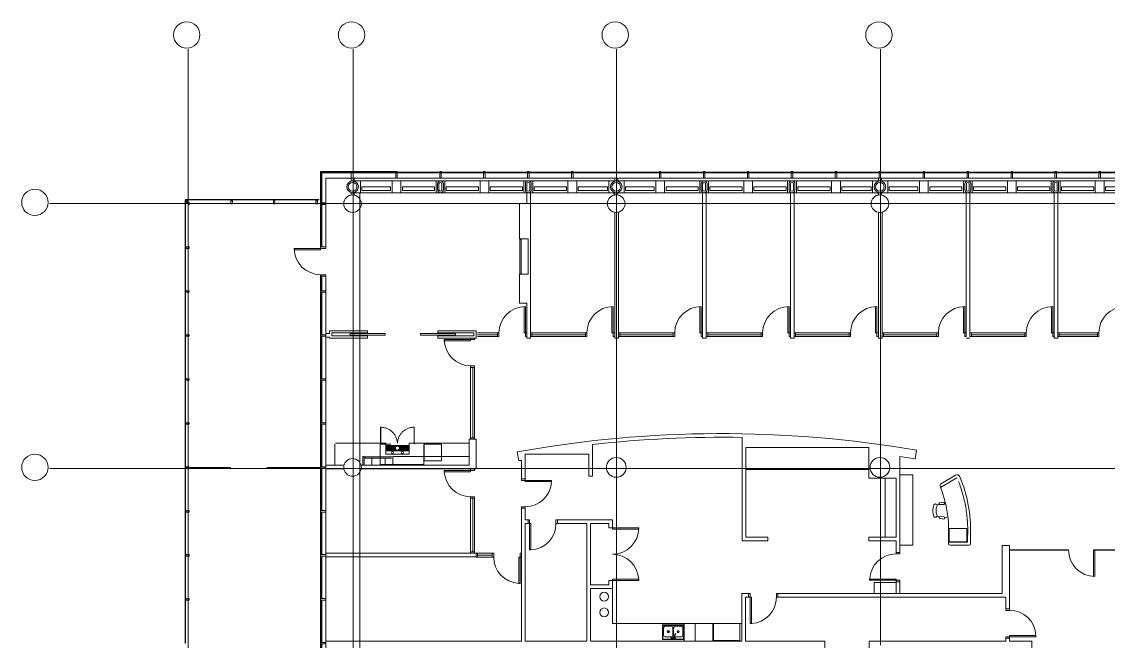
# Model space of a CAD drawing. Header units: inches. Extents: x 1756 to 10721, y -35 to 3002.
# Drawn here: x 6635 to 8118, y 2156 to 3002 of the extents above; entities that cross this region are included whole.
import ezdxf

# ---------------------------------------------------------------- set-up
doc = ezdxf.new("R2010")
doc.units = ezdxf.units.IN
doc.header["$MEASUREMENT"] = 0
for name, pattern in [('IMPORT-CENTER2 _2_', [1.125, 0.75, -0.125, 0.125, -0.125]), ('IMPORT-DGN Style 2 _2_', [122.782872, 73.669723, -49.113149]), ('IMPORT-DGN Style 3 _2_', [160.735309, 114.810935, -45.924374]), ('IMPORT-INVISIBLE', [1000, 0, -1000])]:
    doc.linetypes.add(name, pattern=pattern)
for name, color, linetype, lineweight in [('A-DOOR', 31, 'Continuous', 18), ('A-Eqpm', 250, 'Continuous', 9), ('A-flor-case', 250, 'Continuous', 9), ('A-flor-pfix', 250, 'Continuous', 9), ('A-FURN', 250, 'Continuous', 9), ('A-glaz', 250, 'Continuous', 9), ('A-GLAZ-SILL', 250, 'Continuous', 9), ('A-GRID', 250, 'Continuous', 9), ('A-ROOF-LEVL', 250, 'Continuous', 9), ('A-WALL', 113, 'Continuous', 18), ('A-WALL-HEAD', 250, 'IMPORT-INVISIBLE', 9), ('Occupancy Load Calculation', 250, 'Continuous', 9), ('S-Cols', 250, 'Continuous', 9), ('USB 03_modified_dwg', 252, 'Continuous', 9)]:
    doc.layers.add(name, color=color, linetype=linetype, lineweight=lineweight)

# ---------------------------------------------------------------- blocks, each defined once
blk = doc.blocks.new('USB 03_modified_dwg__U51-412619-Overall Floor Plan')
at = {"layer": 'A-glaz'}
for p, q in [((-2.9, 122), (-2.9, 180)), ((-1.9, 122), (-1.9, 180)), ((-2.9, 62), (-2.9, 120)), ((-1.9, 62), (-1.9, 120)), ((-2.9, 2), (-2.9, 60)), ((-1.9, 2), (-1.9, 60)), ((-2.9, -58), (-2.9, 0)), ((-1.9, -58), (-1.9, 0)), ((-2.9, -118), (-2.9, -60)), ((-1.9, -118), (-1.9, -60)), ((-2.9, -178), (-2.9, -120)), ((-1.9, -178), (-1.9, -120))]:
    blk.add_line(p, q, dxfattribs=at)
at = {"layer": 'A-glaz', "flags": 128}
for points in [[(3.6, 120), (-3.6, 120), (-3.6, 122), (3.6, 122)], [(3.6, 60), (-3.6, 60), (-3.6, 62), (3.6, 62)], [(3.6, 0), (-3.6, 0), (-3.6, 2), (3.6, 2)], [(3.6, -60), (-3.6, -60), (-3.6, -58), (3.6, -58)], [(3.6, -120), (-3.6, -120), (-3.6, -118), (3.6, -118)], [(3.6, -180), (-3.6, -180), (-3.6, -178), (3.6, -178)]]:
    blk.add_lwpolyline(points, close=True, dxfattribs=at)
blk = doc.blocks.new('USB 03_modified_dwg__U58-412639-Overall Floor Plan')
at = {"layer": 'A-DOOR', "color": 250, "lineweight": 9, "flags": 128}
blk.add_lwpolyline([(-18, 18), (-16.2, 18), (-16.2, -18), (-18, -18)], close=True, dxfattribs=at)
at = {"layer": 'A-DOOR', "color": 250, "lineweight": 9}
blk.add_arc((-18, 18), 36, 270, 360, dxfattribs=at)
blk = doc.blocks.new('USB 03_modified_dwg_DR1_2-412640-Overall Floor Plan')
at = {"layer": 'A-glaz', "flags": 128}
for points in [[(2, 7.2), (0, 7.2), (0, 0), (2, 0)], [(40, 7.2), (38, 7.2), (38, 0), (40, 0)]]:
    blk.add_lwpolyline(points, close=True, dxfattribs=at)
at = {"layer": 'A-WALL-HEAD'}
for p, q in [((2, 7.2), (38, 7.2)), ((2, 0), (38, 0))]:
    blk.add_line(p, q, dxfattribs=at)
blk.add_blockref('USB 03_modified_dwg__U58-412639-Overall Floor Plan', (20, -18))
blk = doc.blocks.new('USB 03_modified_dwg_ADO102-412644-Overall Floor Plan')
at = {"layer": 'A-DOOR', "color": 250, "lineweight": 9, "flags": 128}
blk.add_lwpolyline([(996.1, 2421.8), (996.1, 2385.8), (997.9, 2385.8), (997.9, 2421.8)], dxfattribs=at)
at = {"layer": 'A-DOOR', "color": 250, "lineweight": 9}
blk.add_arc((997.9, 2385.8), 36, 90, 180, dxfattribs=at)
blk = doc.blocks.new('USB 03_modified_dwg_ADO102-412647-Overall Floor Plan')
at = {"layer": 'A-DOOR', "color": 250, "lineweight": 9, "flags": 128}
blk.add_lwpolyline([(1095.3, 2421.8), (1095.3, 2385.8), (1097, 2385.8), (1097, 2421.8)], dxfattribs=at)
at = {"layer": 'A-DOOR', "color": 250, "lineweight": 9}
blk.add_arc((1097, 2385.8), 36, 90, 180, dxfattribs=at)
blk = doc.blocks.new('USB 03_modified_dwg_ADO102-412648-Overall Floor Plan')
at = {"layer": 'A-DOOR', "color": 250, "lineweight": 9, "flags": 128}
blk.add_lwpolyline([(876.1, 2421.8), (876.1, 2385.8), (877.9, 2385.8), (877.9, 2421.8)], dxfattribs=at)
at = {"layer": 'A-DOOR', "color": 250, "lineweight": 9}
blk.add_arc((877.9, 2385.8), 36, 90, 180, dxfattribs=at)
blk = doc.blocks.new('USB 03_modified_dwg_ADO102-412649-Overall Floor Plan')
at = {"layer": 'A-DOOR', "color": 250, "lineweight": 9, "flags": 128}
blk.add_lwpolyline([(756.1, 2421.8), (756.1, 2385.8), (757.9, 2385.8), (757.9, 2421.8)], dxfattribs=at)
at = {"layer": 'A-DOOR', "color": 250, "lineweight": 9}
blk.add_arc((757.9, 2385.8), 36, 90, 180, dxfattribs=at)
blk = doc.blocks.new('USB 03_modified_dwg_ADO102-412650-Overall Floor Plan')
at = {"layer": 'A-DOOR', "color": 250, "lineweight": 9, "flags": 128}
blk.add_lwpolyline([(636.1, 2421.8), (636.1, 2385.8), (637.9, 2385.8), (637.9, 2421.8)], dxfattribs=at)
at = {"layer": 'A-DOOR', "color": 250, "lineweight": 9}
blk.add_arc((637.9, 2385.8), 36, 90, 180, dxfattribs=at)
blk = doc.blocks.new('USB 03_modified_dwg_ADO102-412651-Overall Floor Plan')
at = {"layer": 'A-DOOR', "color": 250, "lineweight": 9, "flags": 128}
blk.add_lwpolyline([(516.1, 2421.8), (516.1, 2385.8), (517.9, 2385.8), (517.9, 2421.8)], dxfattribs=at)
at = {"layer": 'A-DOOR', "color": 250, "lineweight": 9}
blk.add_arc((517.9, 2385.8), 36, 90, 180, dxfattribs=at)
blk = doc.blocks.new('USB 03_modified_dwg_ADO102-412652-Overall Floor Plan')
at = {"layer": 'A-DOOR', "color": 250, "lineweight": 9, "flags": 128}
blk.add_lwpolyline([(396.1, 2421.8), (396.1, 2385.8), (397.9, 2385.8), (397.9, 2421.8)], dxfattribs=at)
at = {"layer": 'A-DOOR', "color": 250, "lineweight": 9}
blk.add_arc((397.9, 2385.8), 36, 90, 180, dxfattribs=at)
blk = doc.blocks.new('USB 03_modified_dwg_ADO102-412653-Overall Floor Plan')
at = {"layer": 'A-DOOR', "color": 250, "lineweight": 9, "flags": 128}
blk.add_lwpolyline([(276.1, 2421.8), (276.1, 2385.8), (277.9, 2385.8), (277.9, 2421.8)], dxfattribs=at)
at = {"layer": 'A-DOOR', "color": 250, "lineweight": 9}
blk.add_arc((277.9, 2385.8), 36, 90, 180, dxfattribs=at)
blk = doc.blocks.new('USB 03_modified_dwg_S2233T-412654-Overall Floor Plan')
at = {"layer": 'A-flor-pfix'}
for p, q in [((-12, 18), (-3, 18)), ((-2.5, 18.9), (0.1, 18.9)), ((-0.3, 19.6), (3.4, 13.1)), ((0.3, 19.9), (4.1, 13.4)), ((2.5, 18.9), (0.9, 18.9)), ((3, 18), (12, 18)), ((-14.5, 15.5), (-14.5, 4.5)), ((-12, 2), (-3, 2)), ((-0.5, 15.5), (-0.5, 4.5)), ((0.5, 15.5), (0.5, 4.5)), ((3, 2), (12, 2)), ((14.5, 15.5), (14.5, 4.5))]:
    blk.add_line(p, q, dxfattribs=at)
at = {"layer": 'A-flor-pfix', "flags": 128}
for points in [[(-16.5, 22), (16.5, 22), (16.5, 0), (-16.5, 0)], [(-15.8, 21.3), (15.8, 21.3), (15.8, 0.8), (-15.8, 0.8)]]:
    blk.add_lwpolyline(points, close=True, dxfattribs=at)
for points in [[(-2.6, 19.5), (-3.6, 18.5), (-3.2, 18.2), (-2.2, 19.2)], [(-3.1, 19), (-3.1, 20.6), (3.1, 20.6), (3.1, 19)], [(2.6, 19.5), (3.6, 18.5), (3.2, 18.2), (2.2, 19.2)]]:
    blk.add_lwpolyline(points, dxfattribs=at)
at = {"layer": 'A-flor-pfix'}
for centre, radius in [((-7.5, 10), 1.69), ((-7.5, 10), 1.13), ((7.5, 10), 1.69), ((7.5, 10), 1.13)]:
    blk.add_circle(centre, radius, dxfattribs=at)
for centre, radius, start, end in [((-12, 15.5), 2.5, 90, 180), ((-3, 15.5), 2.5, 360, 90), ((-2, 19.8), 0.625, 248.5832, 201.4168), ((0, 19.8), 0.375, 30.0007, 210.006), ((3, 15.5), 2.5, 139.8337, 180), ((2, 19.8), 0.625, 338.5744, 291.4079), ((3, 15.5), 2.5, 90, 122.2482), ((12, 15.5), 2.5, 360, 90), ((-12, 4.5), 2.5, 180, 270), ((-3, 4.5), 2.5, 270, 0), ((3, 4.5), 2.5, 180, 270), ((3.7, 13.3), 0.375, 209.9955, 30.0007), ((12, 4.5), 2.5, 270, 0)]:
    blk.add_arc(centre, radius, start, end, dxfattribs=at)
blk = doc.blocks.new('USB 03_modified_dwg__U100-412655-Overall Floor Plan')
at = {"layer": 'A-flor-case'}
for p, q in [((-2.7, 13.5), (-0.2, 13.5)), ((-2.7, 13), (-0.2, 13)), ((-2.7, 12.5), (-0.2, 12.5)), ((-2.7, 12), (-0.2, 12)), ((-2.7, 11.5), (-0.2, 11.5)), ((-2.7, 11), (-0.2, 11)), ((-2.7, 10.5), (-0.2, 10.5)), ((-2.7, 10), (-0.2, 10)), ((-2.7, 9.5), (-0.2, 9.5)), ((-2.7, 9), (-0.2, 9)), ((-2.7, 8.5), (-0.2, 8.5)), ((-2.7, 8), (-0.2, 8)), ((-2.7, 7.5), (-0.2, 7.5)), ((-2.7, 7), (-0.2, 7)), ((-2.7, 6.5), (-0.2, 6.5)), ((-2.7, 6), (-0.2, 6)), ((-2.7, 5.5), (-0.2, 5.5)), ((-2.7, 5), (-0.2, 5)), ((-2.7, 4.5), (-0.2, 4.5)), ((-2.7, 4), (-0.2, 4)), ((-2.7, 3.5), (-0.2, 3.5)), ((2.7, 13.5), (0.2, 13.5)), ((2.7, 13), (0.2, 13)), ((2.7, 12.5), (0.2, 12.5)), ((2.7, 12), (0.2, 12)), ((2.7, 11.5), (0.2, 11.5)), ((2.7, 11), (0.2, 11)), ((2.7, 10.5), (0.2, 10.5)), ((2.7, 10), (0.2, 10)), ((2.7, 9.5), (0.2, 9.5)), ((2.7, 9), (0.2, 9)), ((2.7, 8.5), (0.2, 8.5)), ((2.7, 8), (0.2, 8)), ((2.7, 7.5), (0.2, 7.5)), ((2.7, 7), (0.2, 7)), ((2.7, 6.5), (0.2, 6.5)), ((2.7, 6), (0.2, 6)), ((2.7, 5.5), (0.2, 5.5)), ((2.7, 5), (0.2, 5)), ((2.7, 4.5), (0.2, 4.5)), ((2.7, 4), (0.2, 4)), ((2.7, 3.5), (0.2, 3.5)), ((-2.7, -3.5), (-0.2, -3.5)), ((-2.7, -4), (-0.2, -4)), ((-2.7, -4.5), (-0.2, -4.5)), ((-2.7, -5), (-0.2, -5)), ((-2.7, -5.5), (-0.2, -5.5)), ((-2.7, -6), (-0.2, -6)), ((-2.7, -6.5), (-0.2, -6.5)), ((-2.7, -7), (-0.2, -7)), ((-2.7, -7.5), (-0.2, -7.5)), ((-2.7, -8), (-0.2, -8)), ((-2.7, -8.5), (-0.2, -8.5)), ((-2.7, -9), (-0.2, -9)), ((-2.7, -9.5), (-0.2, -9.5)), ((-2.7, -10), (-0.2, -10)), ((-2.7, -10.5), (-0.2, -10.5)), ((-2.7, -11), (-0.2, -11)), ((-2.7, -11.5), (-0.2, -11.5)), ((-2.7, -12), (-0.2, -12)), ((-2.7, -12.5), (-0.2, -12.5)), ((-2.7, -13), (-0.2, -13)), ((-2.7, -13.5), (-0.2, -13.5)), ((2.7, -3.5), (0.2, -3.5)), ((2.7, -4), (0.2, -4)), ((2.7, -4.5), (0.2, -4.5)), ((2.7, -5), (0.2, -5)), ((2.7, -5.5), (0.2, -5.5)), ((2.7, -6), (0.2, -6)), ((2.7, -6.5), (0.2, -6.5)), ((2.7, -7), (0.2, -7)), ((2.7, -7.5), (0.2, -7.5)), ((2.7, -8), (0.2, -8)), ((2.7, -8.5), (0.2, -8.5)), ((2.7, -9), (0.2, -9)), ((2.7, -9.5), (0.2, -9.5)), ((2.7, -10), (0.2, -10)), ((2.7, -10.5), (0.2, -10.5)), ((2.7, -11), (0.2, -11)), ((2.7, -11.5), (0.2, -11.5)), ((2.7, -12), (0.2, -12)), ((2.7, -12.5), (0.2, -12.5)), ((2.7, -13), (0.2, -13)), ((2.7, -13.5), (0.2, -13.5))]:
    blk.add_line(p, q, dxfattribs=at)
at = {"layer": 'A-flor-case', "flags": 128}
for points in [[(-3.7, 14.5), (3.7, 14.5), (3.7, -14.5), (-3.7, -14.5)], [(-3.2, 14), (3.2, 14), (3.2, -14), (-3.2, -14)]]:
    blk.add_lwpolyline(points, close=True, dxfattribs=at)
at = {"layer": 'A-flor-case'}
blk.add_circle((0, 0), 2.75, dxfattribs=at)
blk = doc.blocks.new('USB 03_modified_dwg-397434-Overall Floor Plan')
at = {"layer": 'A-DOOR', "color": 250, "lineweight": 9, "flags": 128}
for points in [[(38.6, 2384.8), (86.6, 2384.8), (86.6, 2382.8), (38.6, 2382.8)], [(134.6, 2384.8), (182.6, 2384.8), (182.6, 2382.8), (134.6, 2382.8)], [(167.2, 2376.8), (203.2, 2376.8), (203.2, 2375.1), (167.2, 2375.1)], [(203.2, 2196.3), (167.2, 2196.3), (167.2, 2198.1), (203.2, 2198.1)], [(203.2, 2200.1), (208.7, 2200.1), (208.7, 2198.1), (203.2, 2198.1)], [(272.7, 2186.5), (277.7, 2186.5), (277.7, 2184.5), (272.7, 2184.5)], [(277.7, 2184.5), (313.7, 2184.5), (313.7, 2182.8), (277.7, 2182.8)], [(203.2, 2162.1), (208.7, 2162.1), (208.7, 2160.1), (203.2, 2160.1)], [(272.7, 2148.5), (277.7, 2148.5), (277.7, 2146.5), (272.7, 2146.5)], [(283.7, 2125.5), (285.5, 2125.5), (285.5, 2089.6), (283.7, 2089.6)], [(396.7, 2119.7), (432.8, 2119.7), (432.8, 2118), (396.7, 2118)], [(234.7, 2085.3), (232.7, 2085.3), (232.7, 2079.8), (234.7, 2079.8)], [(269, 2079.8), (270.7, 2079.8), (270.7, 2043.8), (269, 2043.8)], [(270.7, 2085.3), (272.7, 2085.3), (272.7, 2079.8), (270.7, 2079.8)], [(396.7, 2049.5), (432.8, 2049.5), (432.8, 2047.7), (396.7, 2047.7)], [(784, 2048.1), (748, 2048.1), (748, 2049.8), (784, 2049.8)], [(584.7, 2025.1), (586.5, 2025.1), (586.5, 1989.1), (584.7, 1989.1)], [(939, 1972.8), (975, 1972.8), (975, 1971.1), (939, 1971.1)]]:
    blk.add_lwpolyline(points, close=True, dxfattribs=at)
blk.add_lwpolyline([(1053.6, 2053.5), (1053.6, 2089.5), (1055.6, 2089.5), (1055.6, 2053.5)], dxfattribs=at)
at = {"layer": 'A-DOOR', "color": 250, "lineweight": 9}
for centre, radius, start, end in [((203.2, 2376.8), 36, 182.7863, 270), ((203.2, 2198.1), 36, 182.7863, 270), ((277.7, 2184.5), 36, 270, 357.2137), ((283.7, 2125.5), 36, 272.7863, 0), ((396.8, 2119.7), 36, 269.9774, 359.9774), ((270.8, 2079.9), 36.1, 180.0521, 267.0939), ((396.7, 2047.6), 36.1, 2.9295, 89.9471), ((784, 2048.1), 36, 90, 177.2137), ((1055.6, 2089.5), 36.1, 180, 270), ((584.7, 2025.1), 36.1, 272.9061, 359.9479), ((939, 1971), 36.1, 2.9061, 89.9479)]:
    blk.add_arc(centre, radius, start, end, dxfattribs=at)
at = {"layer": 'A-Eqpm', "linetype": 'IMPORT-DGN Style 2 _2_'}
for p, q in [((68.4, 2205.1), (68.4, 2214.6)), ((86.4, 2205.1), (86.4, 2214.6))]:
    blk.add_line(p, q, dxfattribs=at)
at = {"layer": 'A-Eqpm', "flags": 128}
for points in [[(270.4, 2513.5), (272.4, 2513.5), (272.4, 2466.5), (270.4, 2466.5)], [(494.8, 1965.1), (494.8, 1989.1), (509.8, 1989.1), (509.8, 1965.1)], [(509.8, 1965.1), (509.8, 1989.1), (533.8, 1989.1), (533.8, 1965.1)], [(534.8, 1989.1), (534.8, 1966.1), (570.8, 1966.1), (570.8, 1989.1)]]:
    blk.add_lwpolyline(points, close=True, dxfattribs=at)
at = {"layer": 'A-Eqpm', "linetype": 'IMPORT-DGN Style 3 _2_', "flags": 128}
for points in [[(79.9, 2234.1), (79.9, 2206.1), (139.4, 2206.1), (139.4, 2234.1)], [(139.9, 2234.1), (139.9, 2211.1), (163.4, 2211.1), (163.4, 2234.1)]]:
    blk.add_lwpolyline(points, close=True, dxfattribs=at)
at = {"layer": 'A-Eqpm', "linetype": 'IMPORT-DGN Style 2 _2_', "flags": 128}
blk.add_lwpolyline([(95.4, 2216.6), (59.4, 2216.6), (59.4, 2214.6), (95.4, 2214.6)], close=True, dxfattribs=at)
at = {"layer": 'A-Eqpm'}
for centre in [(385.5, 2025.8), (385.5, 2004.3)]:
    blk.add_circle(centre, 6, dxfattribs=at)
at = {"layer": 'A-flor-case', "linetype": 'IMPORT-DGN Style 3 _2_'}
for p, q in [((80.3, 2257.1), (80.3, 2234.1)), ((80.4, 2257.2), (80.4, 2234.1)), ((126.2, 2257.1), (126.2, 2234.1))]:
    blk.add_line(p, q, dxfattribs=at)
at = {"layer": 'A-flor-case'}
for p, q in [((17.6, 2234.1), (17.6, 2205.1)), ((747, 2199.5), (579, 2199.5))]:
    blk.add_line(p, q, dxfattribs=at)
at = {"layer": 'A-flor-case', "flags": 128}
for points in [[(201.2, 2235.1), (119.3, 2235.1), (119.3, 2220.5), (87.3, 2220.5), (87.3, 2235.1), (18.6, 2235.1)], [(573.7, 1989.1), (396.7, 1989.1), (396.7, 2037.1)]]:
    blk.add_lwpolyline(points, dxfattribs=at)
at = {"layer": 'A-flor-case', "linetype": 'IMPORT-DGN Style 3 _2_', "flags": 128}
for points in [[(55.9, 2205.1), (55.9, 2217.1), (57.9, 2217.1), (57.9, 2205.1)], [(201.2, 2217.1), (96.9, 2217.1), (96.9, 2205.1)]]:
    blk.add_lwpolyline(points, dxfattribs=at)
at = {"layer": 'A-flor-case', "flags": 128}
for points in [[(784, 2187.6), (769, 2187.6), (769, 2107.1), (784, 2107.1)], [(807, 2192.1), (789, 2192.1), (789, 2096.1), (807, 2096.1)], [(754, 2045.1), (784, 2045.1), (784, 2030.1), (754, 2030.1)]]:
    blk.add_lwpolyline(points, close=True, dxfattribs=at)
at = {"layer": 'A-flor-case'}
for centre in [(96.6, 2222.6), (109.9, 2222.6)]:
    blk.add_circle(centre, 1.5, dxfattribs=at)
at = {"layer": 'A-flor-case', "linetype": 'IMPORT-DGN Style 3 _2_'}
for centre, start, end in [((80.3, 2234.1), 2.7591, 90), ((126.2, 2234.1), 90, 177.2409)]:
    blk.add_arc(centre, 23, start, end, dxfattribs=at)
at = {"layer": 'A-FURN', "linetype": 'IMPORT-DGN Style 2 _2_'}
blk.add_line((844.5, 2174.9), (867.2, 2188.1), dxfattribs=at)
at = {"layer": 'A-FURN'}
for p, q in [((846, 2180.4), (865.2, 2191.5)), ((843.1, 2151.6), (839.7, 2151.3)), ((843.3, 2153.7), (848.9, 2154.7)), ((843.5, 2151.5), (849.2, 2151.6)), ((851.7, 2152.3), (850.2, 2152.3)), ((843.1, 2134.8), (839.7, 2135.1)), ((843.3, 2132.7), (848.9, 2131.7)), ((843.5, 2135), (849.2, 2134.8)), ((854.8, 2134), (850.2, 2134.1)), ((885.7, 2098.1), (885.7, 2110.8)), ((883.7, 2096.1), (857.7, 2096.1))]:
    blk.add_line(p, q, dxfattribs=at)
at = {"layer": 'A-FURN', "flags": 128}
blk.add_lwpolyline([(855.7, 2099.1), (855.7, 2098.1), (855.7, 2111.2)], dxfattribs=at)
at = {"layer": 'A-FURN', "linetype": 'IMPORT-DGN Style 2 _2_', "flags": 128}
blk.add_lwpolyline([(881.7, 2110.8), (881.7, 2100.1), (855.7, 2100.1)], dxfattribs=at)
at = {"layer": 'A-FURN', "linetype": 'IMPORT-DGN Style 3 _2_', "flags": 128}
blk.add_lwpolyline([(856.7, 2100.6), (856.7, 2118.6), (880.7, 2118.6), (880.7, 2100.6)], close=True, dxfattribs=at)
at = {"layer": 'A-FURN'}
for centre, radius, start, end in [((867.3, 2188.1), 4, 18.8564, 120.0874), ((697.5, 2116.2), 188.4, 358.3514, 22.8577), ((848.1, 2177), 4, 120.0874, 206.6181), ((697.5, 2116.2), 158.4, 358.202, 21.8536), ((857.7, 2111.2), 2, 178.2133, 180), ((887.7, 2110.8), 2, 178.3601, 180), ((857.7, 2098.1), 2, 180, 270), ((883.7, 2098.1), 2, 270, 0)]:
    blk.add_arc(centre, radius, start, end, dxfattribs=at)
at = {"layer": 'A-FURN', "linetype": 'IMPORT-DGN Style 2 _2_'}
blk.add_arc((697.5, 2116.2), 184.4, 358.3336, 22.944, dxfattribs=at)
at = {"layer": 'A-FURN'}
for centre, major_axis, start_param, end_param in [((855.8, 2143.2), (21.7, 0), 2.744723, 3.538462), ((837.8, 2150.1), (2.31, 0), 5.765128, 8.8791), ((843.8, 2152.6), (1.24, 0), 1.958669, 4.498016), ((848.8, 2153.2), (1.64, 0), 4.956854, 7.792664), ((837.8, 2136.3), (2.31, 0), 3.68727, 6.801243), ((856.2, 2143.2), (17.5, 0), 2.787525, 3.49566), ((843.8, 2133.8), (1.24, 0), 1.78517, 4.324516), ((848.8, 2133.3), (1.64, 0), 4.773706, 7.609517)]:
    blk.add_ellipse(centre, major_axis=major_axis, ratio=0.958333, start_param=start_param, end_param=end_param, dxfattribs=at)
at = {"layer": 'A-glaz'}
for p, q in [((40, 2592.9), (40, 2605.2)), ((101, 2597.2), (101, 2604.2)), ((101.8, 2604.2), (101.8, 2605.2)), ((102.2, 2604.2), (102.2, 2605.2)), ((103, 2597.2), (103, 2604.2)), ((161, 2597.2), (161, 2604.2)), ((161.8, 2604.2), (161.8, 2605.2)), ((162.3, 2604.2), (162.3, 2605.2)), ((163, 2597.2), (163, 2604.2)), ((221, 2597.2), (221, 2604.2)), ((221.8, 2604.2), (221.8, 2605.2)), ((222.3, 2604.2), (222.3, 2605.2)), ((223, 2597.2), (223, 2604.2)), ((281, 2597.2), (281, 2604.2)), ((281.8, 2604.2), (281.8, 2605.2)), ((282.3, 2604.2), (282.3, 2605.2)), ((283, 2597.2), (283, 2604.2)), ((341, 2597.2), (341, 2604.2)), ((341.8, 2604.2), (341.8, 2605.2)), ((342.3, 2604.2), (342.3, 2605.2)), ((343, 2597.2), (343, 2604.2)), ((461, 2597.2), (461, 2604.2)), ((461.8, 2604.2), (461.8, 2605.2)), ((462.2, 2604.2), (462.2, 2605.2)), ((463, 2597.2), (463, 2604.2)), ((521, 2597.2), (521, 2604.2)), ((521.8, 2604.2), (521.8, 2605.2)), ((522.3, 2604.2), (522.3, 2605.2)), ((523, 2597.2), (523, 2604.2)), ((581, 2597.2), (581, 2604.2)), ((581.8, 2604.2), (581.8, 2605.2)), ((582.3, 2604.2), (582.3, 2605.2)), ((583, 2597.2), (583, 2604.2)), ((641, 2597.2), (641, 2604.2)), ((641.8, 2604.2), (641.8, 2605.2)), ((642.3, 2604.2), (642.3, 2605.2)), ((643, 2597.2), (643, 2604.2)), ((701, 2597.2), (701, 2604.2)), ((701.8, 2604.2), (701.8, 2605.2)), ((702.3, 2604.2), (702.3, 2605.2)), ((703, 2597.2), (703, 2604.2)), ((761, 2597.2), (761, 2604.2)), ((761.8, 2604.2), (761.8, 2605.2)), ((762.2, 2604.2), (762.2, 2605.2)), ((763, 2597.2), (763, 2604.2)), ((821, 2597.2), (821, 2604.2)), ((821.7, 2604.2), (821.7, 2605.2)), ((822.2, 2604.2), (822.2, 2605.2)), ((823, 2597.2), (823, 2604.2)), ((881, 2597.2), (881, 2604.2)), ((881.7, 2604.2), (881.7, 2605.2)), ((882.3, 2604.2), (882.3, 2605.2)), ((883, 2597.2), (883, 2604.2)), ((941, 2597.2), (941, 2604.2)), ((941.7, 2604.2), (941.7, 2605.2)), ((942.2, 2604.2), (942.2, 2605.2)), ((943, 2597.2), (943, 2604.2)), ((1001, 2597.2), (1001, 2604.2)), ((1001.8, 2604.2), (1001.8, 2605.2)), ((1002.2, 2604.2), (1002.2, 2605.2)), ((1003, 2597.2), (1003, 2604.2)), ((1061, 2597.2), (1061, 2604.2)), ((1061.8, 2604.2), (1061.8, 2605.2)), ((1062.2, 2604.2), (1062.2, 2605.2)), ((1063, 2597.2), (1063, 2604.2)), ((-0.9, 2503.2), (-0.9, 2561.2)), ((0.1, 2503.2), (0.1, 2561.2)), ((-1.6, 1581.2), (-1.6, 2463.2)), ((-0.9, 2443.2), (-0.9, 2463.2)), ((0.1, 2443.2), (0.1, 2463.2)), ((-0.9, 2383.2), (-0.9, 2441.2)), ((0.1, 2383.2), (0.1, 2441.2)), ((-0.9, 2323.2), (-0.9, 2381.2)), ((0.1, 2323.2), (0.1, 2381.2)), ((239.9, 2383.3), (212.7, 2383.3)), ((359.9, 2383.3), (286.9, 2383.3)), ((479.9, 2383.3), (406.9, 2383.3)), ((599.9, 2383.3), (526.9, 2383.3)), ((719.9, 2383.3), (646.9, 2383.3)), ((839.9, 2383.3), (766.9, 2383.3)), ((959.9, 2383.3), (886.9, 2383.3)), ((1059, 2383.3), (1006.9, 2383.3)), ((206, 2338.8), (206, 2242.8)), ((-0.9, 2263.2), (-0.9, 2321.2)), ((0.1, 2263.2), (0.1, 2321.2)), ((-0.9, 2203.2), (-0.9, 2261.2)), ((0.1, 2203.2), (0.1, 2261.2)), ((206, 2160.1), (206, 2087.1)), ((212.7, 2082.6), (232.7, 2082.6))]:
    blk.add_line(p, q, dxfattribs=at)
at = {"layer": 'A-glaz', "flags": 128}
for points in [[(101, 2606.2), (-1.6, 2606.2), (-1.6, 2602.2), (-1.6, 2503.2)], [(2965, 2602.8), (2966.2, 2602.8), (2966.2, 2605.2), (-0.9, 2605.2), (-0.9, 2563.2)], [(0.1, 2563.2), (0.1, 2604.2), (2966.2, 2604.2)], [(103, 2605.2), (103, 2606.2), (101, 2606.2), (101, 2605.2)], [(163, 2605.2), (163, 2606.2), (161, 2606.2), (161, 2605.2)], [(223, 2605.2), (223, 2606.2), (221, 2606.2), (221, 2605.2)], [(283, 2605.2), (283, 2606.2), (281, 2606.2), (281, 2605.2)], [(343, 2605.2), (343, 2606.2), (341, 2606.2), (341, 2605.2)], [(463, 2605.2), (463, 2606.2), (461, 2606.2), (461, 2605.2)], [(523, 2605.2), (523, 2606.2), (521, 2606.2), (521, 2605.2)], [(583, 2605.2), (583, 2606.2), (581, 2606.2), (581, 2605.2)], [(643, 2605.2), (643, 2606.2), (641, 2606.2), (641, 2605.2)], [(703, 2605.2), (703, 2606.2), (701, 2606.2), (701, 2605.2)], [(763, 2605.2), (763, 2606.2), (761, 2606.2), (761, 2605.2)], [(823, 2605.2), (823, 2606.2), (821, 2606.2), (821, 2605.2)], [(881, 2605.2), (881, 2606.2), (883, 2606.2), (883, 2605.2)], [(943, 2605.2), (943, 2606.2), (941, 2606.2), (941, 2605.2)], [(1001, 2605.2), (1001, 2606.2), (1003, 2606.2), (1003, 2605.2)], [(1061, 2605.2), (1061, 2606.2), (1063, 2606.2), (1063, 2605.2)]]:
    blk.add_lwpolyline(points, dxfattribs=at)
for points in [[(-186.6, 2567.1), (-186.1, 2567.1), (-186.1, 2502.4), (-186.6, 2502.4)], [(-123.2, 2567.8), (-123.2, 2567.3), (-185.9, 2567.3), (-185.9, 2567.8)], [(-122.8, 2567.8), (-122.8, 2567.3), (-65.2, 2567.3), (-65.2, 2567.8)], [(-64.8, 2567.8), (-64.8, 2567.3), (-4, 2567.3), (-4, 2567.8)], [(-185, 2566.2), (-185, 2564.8), (-181, 2560.8), (-181, 2562.2), (-179.6, 2562.2), (-183.6, 2566.2)], [(-122, 2562.2), (-122, 2566.2), (-124, 2566.2), (-124, 2562.2)], [(-64, 2562.2), (-64, 2566.2), (-66, 2566.2), (-66, 2562.2)], [(-6, 2562.2), (-6, 2566.2), (-8, 2566.2), (-8, 2562.2)], [(5.6, 2561.2), (5.6, 2563.2), (-1.6, 2563.2), (-1.6, 2561.2)], [(-186.6, 2502), (-186.6, 2442.4), (-186.1, 2442.4), (-186.1, 2502)], [(-181, 2501.2), (-185, 2501.2), (-185, 2503.2), (-181, 2503.2)], [(-186.6, 2442), (-186.6, 2382.4), (-186.1, 2382.4), (-186.1, 2442)], [(-181, 2441.2), (-185, 2441.2), (-185, 2443.2), (-181, 2443.2)], [(5.6, 2441.2), (-1.6, 2441.2), (-1.6, 2443.2), (5.6, 2443.2)], [(-186.6, 2382), (-186.1, 2382), (-186.1, 2322.4), (-186.6, 2322.4)], [(-181, 2381.2), (-185, 2381.2), (-185, 2383.2), (-181, 2383.2)], [(5.6, 2381.2), (-1.6, 2381.2), (-1.6, 2383.2), (5.6, 2383.2)], [(-186.6, 2322), (-186.6, 2262.4), (-186.1, 2262.4), (-186.1, 2322)], [(-181, 2321.2), (-185, 2321.2), (-185, 2323.2), (-181, 2323.2)], [(5.6, 2321.2), (-1.6, 2321.2), (-1.6, 2323.2), (5.6, 2323.2)], [(-186.6, 2262), (-186.6, 2202.4), (-186.1, 2202.4), (-186.1, 2262)], [(-181, 2261.2), (-185, 2261.2), (-185, 2263.2), (-181, 2263.2)], [(5.6, 2261.2), (-1.6, 2261.2), (-1.6, 2263.2), (5.6, 2263.2)], [(-186.6, 2202), (-186.6, 2142.4), (-186.1, 2142.4), (-186.1, 2202)], [(-181, 2201.2), (-185, 2201.2), (-185, 2203.2), (-181, 2203.2)], [(5.6, 2201.2), (-1.6, 2201.2), (-1.6, 2203.2), (5.6, 2203.2)], [(-186.6, 2142), (-186.6, 2082.4), (-186.1, 2082.4), (-186.1, 2142)], [(-181, 2141.2), (-185, 2141.2), (-185, 2143.2), (-181, 2143.2)], [(-186.6, 2082), (-186.6, 2022.4), (-186.1, 2022.4), (-186.1, 2082)], [(-181, 2081.2), (-185, 2081.2), (-185, 2083.2), (-181, 2083.2)], [(1019.5, 2089.8), (939, 2089.8), (939, 2089.3), (1019.5, 2089.3)], [(1055.6, 2089.8), (1094, 2089.8), (1094, 2089.3), (1055.6, 2089.3)], [(-186.6, 2022), (-186.6, 1962.4), (-186.1, 1962.4), (-186.1, 2022)], [(-181, 2021.2), (-185, 2021.2), (-185, 2023.2), (-181, 2023.2)]]:
    blk.add_lwpolyline(points, close=True, dxfattribs=at)
at = {"layer": 'A-GLAZ-SILL'}
for p, q in [((5.6, 2597.2), (2957, 2597.2)), ((5.6, 2597.2), (5.6, 2503.2)), ((5.6, 2463.2), (5.6, 1581.2)), ((239.9, 2385.8), (212.7, 2385.8)), ((239.9, 2380.8), (212.7, 2380.8)), ((359.9, 2385.8), (286.9, 2385.8)), ((359.9, 2380.8), (286.9, 2380.8)), ((479.9, 2385.8), (406.9, 2385.8)), ((479.9, 2380.8), (406.9, 2380.8)), ((599.9, 2385.8), (526.9, 2385.8)), ((599.9, 2380.8), (526.9, 2380.8)), ((719.9, 2385.8), (646.9, 2385.8)), ((719.9, 2380.8), (646.9, 2380.8)), ((839.9, 2385.8), (766.9, 2385.8)), ((839.9, 2380.8), (766.9, 2380.8)), ((959.9, 2385.8), (886.9, 2385.8)), ((959.9, 2380.8), (886.9, 2380.8)), ((1059, 2385.8), (1006.9, 2385.8)), ((1059, 2380.8), (1006.9, 2380.8)), ((203.2, 2338.8), (203.2, 2242.8)), ((208.7, 2242.8), (208.7, 2338.8)), ((203.2, 2160.1), (203.2, 2087.1)), ((208.7, 2087.1), (208.7, 2160.1)), ((212.7, 2085.3), (232.7, 2085.3)), ((232.7, 2079.8), (212.7, 2079.8))]:
    blk.add_line(p, q, dxfattribs=at)
at = {"layer": 'A-GLAZ-SILL', "flags": 128}
for points in [[(96, 2593.2), (52.8, 2593.2), (52.8, 2577.2), (96, 2577.2), (96, 2593.2), (96, 2577.2), (52.8, 2577.2), (52.8, 2593.2)], [(54.7, 2580.2), (54.7, 2585.2), (94, 2585.2), (94, 2580.2), (54.7, 2580.2), (54.7, 2585.2), (94, 2585.2), (94, 2580.2)], [(156, 2593.2), (156, 2577.2), (108, 2577.2), (108, 2593.2), (156, 2593.2), (156, 2577.2), (108, 2577.2), (108, 2593.2)], [(110, 2580.2), (154, 2580.2), (110, 2580.2), (110, 2585.2), (154, 2585.2), (154, 2580.2), (154, 2585.2), (110, 2585.2)], [(216, 2593.2), (216, 2577.2), (168, 2577.2), (168, 2593.2), (216, 2593.2), (216, 2577.2), (168, 2577.2), (168, 2593.2)], [(170, 2580.2), (214, 2580.2), (214, 2585.2), (170, 2585.2), (214, 2585.2), (214, 2580.2), (170, 2580.2), (170, 2585.2)], [(276, 2593.2), (276, 2577.2), (276, 2593.2), (228, 2593.2), (228, 2577.2), (276, 2577.2), (228, 2577.2), (228, 2593.2)], [(230, 2580.2), (230, 2585.2), (274, 2585.2), (274, 2580.2), (230, 2580.2), (274, 2580.2), (274, 2585.2), (230, 2585.2)], [(336, 2593.2), (288, 2593.2), (288, 2577.2), (336, 2577.2), (288, 2577.2), (288, 2593.2), (336, 2593.2), (336, 2577.2)], [(290, 2580.2), (334, 2580.2), (334, 2585.2), (290, 2585.2), (290, 2580.2), (290, 2585.2), (334, 2585.2), (334, 2580.2)], [(392, 2593.2), (392, 2577.2), (392, 2593.2), (348, 2593.2), (348, 2577.2), (392, 2577.2), (348, 2577.2), (348, 2593.2)], [(390, 2580.2), (390, 2585.2), (350, 2585.2), (350, 2580.2), (390, 2580.2), (350, 2580.2), (350, 2585.2), (390, 2585.2)], [(456, 2593.2), (412.8, 2593.2), (412.8, 2577.2), (456, 2577.2), (456, 2593.2), (456, 2577.2), (412.8, 2577.2), (412.8, 2593.2)], [(414.7, 2580.2), (414.7, 2585.2), (454, 2585.2), (454, 2580.2), (414.7, 2580.2), (414.7, 2585.2), (454, 2585.2), (454, 2580.2)], [(516, 2593.2), (516, 2577.2), (468, 2577.2), (468, 2593.2), (516, 2593.2), (516, 2577.2), (468, 2577.2), (468, 2593.2)], [(470, 2580.2), (470, 2585.2), (514, 2585.2), (514, 2580.2), (514, 2585.2), (470, 2585.2), (470, 2580.2), (514, 2580.2)], [(576, 2593.2), (576, 2577.2), (528, 2577.2), (528, 2593.2), (576, 2593.2), (576, 2577.2), (528, 2577.2), (528, 2593.2)], [(530, 2580.2), (574, 2580.2), (574, 2585.2), (530, 2585.2), (530, 2580.2), (530, 2585.2), (574, 2585.2), (574, 2580.2)], [(636, 2593.2), (636, 2577.2), (636, 2593.2), (588, 2593.2), (588, 2577.2), (636, 2577.2), (588, 2577.2), (588, 2593.2)], [(590, 2580.2), (634, 2580.2), (590, 2580.2), (590, 2585.2), (634, 2585.2), (634, 2580.2), (634, 2585.2), (590, 2585.2)], [(696, 2593.2), (696, 2577.2), (696, 2593.2), (648, 2593.2), (648, 2577.2), (696, 2577.2), (648, 2577.2), (648, 2593.2)], [(650, 2580.2), (694, 2580.2), (694, 2585.2), (650, 2585.2), (694, 2585.2), (694, 2580.2), (650, 2580.2), (650, 2585.2)], [(752, 2593.2), (752, 2577.2), (708, 2577.2), (708, 2593.2), (752, 2593.2), (752, 2577.2), (708, 2577.2), (708, 2593.2)], [(750, 2580.2), (710, 2580.2), (750, 2580.2), (750, 2585.2), (710, 2585.2), (710, 2580.2), (710, 2585.2), (750, 2585.2)], [(816, 2593.2), (816, 2577.2), (772.8, 2577.2), (772.8, 2593.2), (816, 2593.2), (772.8, 2593.2), (772.8, 2577.2), (816, 2577.2)], [(774.7, 2580.2), (814, 2580.2), (774.7, 2580.2), (774.7, 2585.2), (814, 2585.2), (814, 2580.2), (814, 2585.2), (774.7, 2585.2)], [(876, 2593.2), (828, 2593.2), (828, 2577.2), (876, 2577.2), (828, 2577.2), (828, 2593.2), (876, 2593.2), (876, 2577.2)], [(830, 2580.2), (874, 2580.2), (830, 2580.2), (830, 2585.2), (874, 2585.2), (874, 2580.2), (874, 2585.2), (830, 2585.2)], [(936, 2593.2), (888, 2593.2), (888, 2577.2), (936, 2577.2), (888, 2577.2), (888, 2593.2), (936, 2593.2), (936, 2577.2)], [(890, 2580.2), (890, 2585.2), (934, 2585.2), (934, 2580.2), (934, 2585.2), (890, 2585.2), (890, 2580.2), (934, 2580.2)], [(996, 2593.2), (948, 2593.2), (948, 2577.2), (996, 2577.2), (948, 2577.2), (948, 2593.2), (996, 2593.2), (996, 2577.2)], [(950, 2580.2), (950, 2585.2), (994, 2585.2), (994, 2580.2), (950, 2580.2), (994, 2580.2), (994, 2585.2), (950, 2585.2)], [(1056, 2593.2), (1008, 2593.2), (1008, 2577.2), (1056, 2577.2), (1056, 2593.2), (1056, 2577.2), (1008, 2577.2), (1008, 2593.2)], [(1010, 2580.2), (1054, 2580.2), (1010, 2580.2), (1010, 2585.2), (1054, 2585.2), (1054, 2580.2), (1054, 2585.2), (1010, 2585.2)], [(1112, 2593.2), (1068, 2593.2), (1068, 2577.2), (1112, 2577.2), (1112, 2593.2), (1112, 2577.2), (1068, 2577.2), (1068, 2593.2)], [(1110, 2580.2), (1070, 2580.2), (1110, 2580.2), (1110, 2585.2), (1070, 2585.2), (1070, 2580.2), (1070, 2585.2), (1110, 2585.2)]]:
    blk.add_lwpolyline(points, close=True, dxfattribs=at)
at = {"layer": 'A-GRID', "linetype": 'IMPORT-CENTER2 _2_'}
for p, q in [((-182.3, -152.6), (-182.3, 2773.1)), ((42.7, 1125), (42.7, 2773.1)), ((402.2, 1125), (402.2, 2773.1)), ((762.7, 1959.5), (762.7, 2773.2)), ((3130.3, 2562.5), (-371.6, 2562.5)), ((-371.6, 2200.9), (3130.2, 2200.9))]:
    blk.add_line(p, q, dxfattribs=at)
at = {"layer": 'A-GRID'}
for centre in [(-184.4, 2792.5), (40.6, 2792.5), (400.6, 2792.5), (760.6, 2792.5), (-391.7, 2564), (-391.7, 2202.3)]:
    blk.add_circle(centre, 18, dxfattribs=at)
at = {"layer": 'A-ROOF-LEVL', "linetype": 'IMPORT-DGN Style 2 _2_'}
blk.add_line((-1.6, 2202.2), (-179.5, 2202.2), dxfattribs=at)
at = {"layer": 'A-WALL', "color": 250, "lineweight": 9}
for p, q in [((44, 2592.9), (44, 2597.2)), ((400, 2592.9), (400, 2597.2)), ((404, 2592.9), (404, 2597.2)), ((760, 2592.9), (760, 2597.2)), ((764, 2592.9), (764, 2597.2)), ((52.8, 2593.2), (40.8, 2593.2)), ((108, 2593.2), (96, 2593.2)), ((168, 2593.2), (156, 2593.2)), ((228, 2593.2), (216, 2593.2)), ((288, 2593.2), (276, 2593.2)), ((348, 2593.2), (336, 2593.2)), ((412.8, 2593.2), (392, 2593.2)), ((468, 2593.2), (456, 2593.2)), ((528, 2593.2), (516, 2593.2)), ((588, 2593.2), (576, 2593.2)), ((648, 2593.2), (636, 2593.2)), ((708, 2593.2), (696, 2593.2)), ((772.8, 2593.2), (752, 2593.2)), ((828, 2593.2), (816, 2593.2)), ((888, 2593.2), (876, 2593.2)), ((948, 2593.2), (936, 2593.2)), ((1008, 2593.2), (996, 2593.2)), ((1068, 2593.2), (1056, 2593.2)), ((40, 2574), (40, 2577.5)), ((52.8, 2577.2), (40.8, 2577.2)), ((44, 2574), (44, 2577.5)), ((108, 2577.2), (96, 2577.2)), ((168, 2577.2), (156, 2577.2)), ((228, 2577.2), (216, 2577.2)), ((288, 2577.2), (276, 2577.2)), ((279.9, 2562.6), (279.9, 2577.2)), ((279.9, 2577.2), (279.9, 2562.6)), ((284.9, 2378.8), (284.9, 2577.2)), ((284.9, 2577.2), (284.9, 2378.8)), ((348, 2577.2), (336, 2577.2)), ((412.8, 2577.2), (392, 2577.2)), ((399.4, 2573.9), (399.4, 2576.6)), ((399.4, 2576.6), (399.4, 2573.9)), ((400, 2574), (400, 2577.5)), ((404, 2574), (404, 2577.5)), ((404.4, 2574), (404.4, 2576.6)), ((404.4, 2576.6), (404.4, 2574)), ((468, 2577.2), (456, 2577.2)), ((528, 2577.2), (516, 2577.2)), ((519.9, 2378.8), (519.9, 2576.6)), ((519.9, 2576.6), (519.9, 2378.8)), ((524.9, 2378.8), (524.9, 2576.6)), ((524.9, 2576.6), (524.9, 2378.8)), ((588, 2577.2), (576, 2577.2)), ((648, 2577.2), (636, 2577.2)), ((639.9, 2378.8), (639.9, 2576.6)), ((639.9, 2576.6), (639.9, 2378.8)), ((644.9, 2378.8), (644.9, 2576.6)), ((644.9, 2576.6), (644.9, 2378.8)), ((708, 2577.2), (696, 2577.2)), ((772.8, 2577.2), (752, 2577.2)), ((759.4, 2573.9), (759.4, 2576.6)), ((759.4, 2576.6), (759.4, 2573.9)), ((760, 2574), (760, 2577.5)), ((764, 2574), (764, 2577.5)), ((764.4, 2574), (764.4, 2576.6)), ((764.4, 2576.6), (764.4, 2574)), ((828, 2577.2), (816, 2577.2)), ((888, 2577.2), (876, 2577.2)), ((879.9, 2385.8), (879.9, 2576.6)), ((879.9, 2576.6), (879.9, 2385.8)), ((884.9, 2385.8), (884.9, 2576.6)), ((884.9, 2576.6), (884.9, 2385.8)), ((948, 2577.2), (936, 2577.2)), ((1008, 2577.2), (996, 2577.2)), ((999.9, 2378.8), (999.9, 2576.6)), ((999.9, 2576.6), (999.9, 2378.8)), ((1004.9, 2378.8), (1004.9, 2576.6)), ((1004.9, 2576.6), (1004.9, 2378.8)), ((1068, 2577.2), (1056, 2577.2)), ((279.9, 2562.6), (269.9, 2562.6)), ((279.9, 2562.6), (269.9, 2562.6)), ((269.9, 2562.6), (269.9, 2514)), ((269.9, 2562.6), (269.9, 2514)), ((399.9, 2378.8), (399.9, 2550.5)), ((399.9, 2550.5), (399.9, 2378.8)), ((404.9, 2378.8), (404.9, 2550.4)), ((404.9, 2550.4), (404.9, 2378.8)), ((759.9, 2378.8), (759.9, 2550.5)), ((759.9, 2550.5), (759.9, 2378.8)), ((764.9, 2378.8), (764.9, 2550.4)), ((764.9, 2550.4), (764.9, 2378.8)), ((269.9, 2514), (281.9, 2514)), ((269.9, 2514), (281.9, 2514)), ((281.9, 2514), (281.9, 2466)), ((281.9, 2514), (281.9, 2466)), ((281.9, 2466), (269.9, 2466)), ((281.9, 2466), (269.9, 2466)), ((269.9, 2466), (269.9, 2426.3)), ((269.9, 2466), (269.9, 2426.3)), ((279.9, 2426.3), (269.9, 2426.3)), ((279.9, 2426.3), (269.9, 2426.3)), ((279.9, 2378.8), (279.9, 2426.3)), ((279.9, 2426.3), (279.9, 2378.8)), ((239.9, 2380.8), (239.9, 2385.8)), ((239.9, 2380.8), (239.9, 2385.8)), ((241.9, 2385.8), (239.9, 2385.8)), ((239.9, 2385.8), (241.9, 2385.8)), ((241.9, 2380.8), (239.9, 2380.8)), ((239.9, 2380.8), (241.9, 2380.8)), ((241.9, 2380.8), (241.9, 2385.8)), ((241.9, 2380.8), (241.9, 2385.8)), ((284.9, 2378.8), (279.9, 2378.8)), ((284.9, 2378.8), (279.9, 2378.8)), ((359.9, 2380.8), (359.9, 2385.8)), ((359.9, 2380.8), (359.9, 2385.8)), ((361.9, 2385.8), (359.9, 2385.8)), ((359.9, 2385.8), (361.9, 2385.8)), ((361.9, 2380.8), (359.9, 2380.8)), ((359.9, 2380.8), (361.9, 2380.8)), ((361.9, 2380.8), (361.9, 2385.8)), ((361.9, 2380.8), (361.9, 2385.8)), ((404.9, 2378.8), (399.9, 2378.8)), ((404.9, 2378.8), (399.9, 2378.8)), ((479.9, 2380.8), (479.9, 2385.8)), ((479.9, 2380.8), (479.9, 2385.8)), ((481.9, 2385.8), (479.9, 2385.8)), ((479.9, 2385.8), (481.9, 2385.8)), ((481.9, 2380.8), (479.9, 2380.8)), ((479.9, 2380.8), (481.9, 2380.8)), ((481.9, 2380.8), (481.9, 2385.8)), ((481.9, 2380.8), (481.9, 2385.8)), ((519.9, 2378.8), (524.9, 2378.8)), ((519.9, 2378.8), (524.9, 2378.8)), ((599.9, 2380.8), (599.9, 2385.8)), ((599.9, 2380.8), (599.9, 2385.8)), ((601.9, 2385.8), (599.9, 2385.8)), ((599.9, 2385.8), (601.9, 2385.8)), ((601.9, 2380.8), (599.9, 2380.8)), ((599.9, 2380.8), (601.9, 2380.8)), ((601.9, 2380.8), (601.9, 2385.8)), ((601.9, 2380.8), (601.9, 2385.8)), ((644.9, 2378.8), (639.9, 2378.8)), ((644.9, 2378.8), (639.9, 2378.8)), ((719.9, 2380.8), (719.9, 2385.8)), ((719.9, 2380.8), (719.9, 2385.8)), ((721.9, 2385.8), (719.9, 2385.8)), ((719.9, 2385.8), (721.9, 2385.8)), ((721.9, 2380.8), (719.9, 2380.8)), ((719.9, 2380.8), (721.9, 2380.8)), ((721.9, 2380.8), (721.9, 2385.8)), ((721.9, 2380.8), (721.9, 2385.8)), ((759.9, 2378.8), (764.9, 2378.8)), ((759.9, 2378.8), (764.9, 2378.8)), ((839.9, 2380.8), (839.9, 2385.8)), ((839.9, 2380.8), (839.9, 2385.8)), ((841.9, 2385.8), (839.9, 2385.8)), ((839.9, 2385.8), (841.9, 2385.8)), ((841.9, 2380.8), (839.9, 2380.8)), ((839.9, 2380.8), (841.9, 2380.8)), ((841.9, 2380.8), (841.9, 2385.8)), ((841.9, 2380.8), (841.9, 2385.8)), ((884.9, 2378.8), (879.9, 2378.8)), ((879.9, 2378.8), (884.9, 2378.8)), ((959.9, 2380.8), (959.9, 2385.8)), ((959.9, 2380.8), (959.9, 2385.8)), ((961.9, 2385.8), (959.9, 2385.8)), ((959.9, 2385.8), (961.9, 2385.8)), ((961.9, 2380.8), (959.9, 2380.8)), ((959.9, 2380.8), (961.9, 2380.8)), ((961.9, 2380.8), (961.9, 2385.8)), ((961.9, 2380.8), (961.9, 2385.8)), ((1004.9, 2378.8), (999.9, 2378.8)), ((1004.9, 2378.8), (999.9, 2378.8)), ((1059, 2380.8), (1059, 2385.8)), ((1059, 2380.8), (1059, 2385.8)), ((1061, 2385.8), (1059, 2385.8)), ((1059, 2385.8), (1061, 2385.8)), ((1061, 2380.8), (1059, 2380.8)), ((1059, 2380.8), (1061, 2380.8)), ((1061, 2380.8), (1061, 2385.8)), ((1061, 2380.8), (1061, 2385.8)), ((30.3, 2205.1), (5.6, 2205.1)), ((30.2, 2200.1), (5.6, 2200.1))]:
    blk.add_line(p, q, dxfattribs=at)
at = {"layer": 'A-WALL', "color": 250, "lineweight": 9, "flags": 128}
for points in [[(5.6, 2385.1), (10.6, 2385.1), (10.6, 2388.8), (62.6, 2388.8), (62.6, 2385.8), (13.6, 2385.8), (13.6, 2381.8), (62.6, 2381.8), (62.6, 2378.8), (10.6, 2378.8), (10.6, 2380.1), (5.6, 2380.1)], [(53.8, 2200.1), (210.7, 2200.1), (210.7, 2240.8), (201.2, 2240.8), (201.2, 2205.1), (53.7, 2205.1)], [(812, 2225.7), (810.1, 2213.8), (789, 2217.2), (789, 2086.1), (784, 2086.1), (784, 2084.1), (789, 2084.1), (789, 2086.1), (784, 2086.1), (784, 2102.1), (747, 2102.1), (747, 2107.1), (784, 2107.1), (784, 2187.6), (747, 2187.6), (747, 2229.5), (579, 2229.5), (579, 2107.1), (609, 2107.1), (609, 2102.1), (574, 2102.1), (574, 2243.1)], [(369.8, 2233.4), (369.8, 2190.3), (364.7, 2190.3), (364.7, 2220.3), (277.7, 2220.3), (277.7, 2186.5), (272.7, 2186.5), (272.7, 2211.8), (268.9, 2211.5), (266.7, 2223.4)], [(5.6, 1965.1), (272.7, 1965.1), (272.7, 2146.5), (277.7, 2146.5), (277.7, 2130.5), (281.7, 2130.5), (281.7, 2125.5), (277.7, 2125.5), (277.7, 1965.1), (361.7, 1965.1)], [(366.7, 1965.4), (366.7, 2037.1), (396.7, 2037.1), (396.7, 2047.7), (391.7, 2047.7), (391.7, 2042.1), (366.7, 2042.1), (366.7, 2125.5), (391.7, 2125.5), (391.7, 2119.7), (396.7, 2119.7), (396.7, 2130.5), (321.7, 2130.5), (321.7, 2125.5), (361.7, 2125.5), (361.7, 1965.1)], [(939, 2007.1), (939, 2095.8), (929, 2095.8), (929, 2030.1), (622.7, 2030.1), (622.7, 2025.1), (934, 2025.1), (934, 2009.1), (939, 2009.1), (939, 2007.1), (934, 2007.1), (934, 2009.1)], [(5.6, 2080.1), (210.7, 2080.1), (210.7, 2085.1), (5.6, 2085.1)], [(789, 2030.1), (789, 2046.1), (784, 2046.1), (784, 2030.1)], [(366.7, 1965.1), (573.7, 1965.1), (573.7, 2030.1), (582.7, 2030.1), (582.7, 2025.1), (578.7, 2025.1), (578.7, 1965.1), (687, 1965.1)], [(691.5, 1928.7), (687, 1928.7), (687, 1965.1)], [(934, 1969.1), (934, 1965.1), (747.5, 1965.1), (747.5, 1928.7), (731.5, 1928.7)], [(939, 1969.1), (939, 1965.1), (969.5, 1965.1), (969.5, 1686.2), (1040.8, 1686.2)]]:
    blk.add_lwpolyline(points, dxfattribs=at)
for points in [[(158.6, 2385.8), (158.6, 2388.8), (210.7, 2388.8), (210.7, 2378.8), (158.6, 2378.8), (158.6, 2381.8), (207.7, 2381.8), (207.7, 2385.8)], [(203.2, 2378.8), (208.7, 2378.8), (208.7, 2376.8), (203.2, 2376.8)], [(277.9, 2385.8), (279.9, 2385.8), (279.9, 2380.8), (277.9, 2380.8)], [(286.9, 2385.8), (284.9, 2385.8), (284.9, 2380.8), (286.9, 2380.8)], [(397.9, 2385.8), (399.9, 2385.8), (399.9, 2380.8), (397.9, 2380.8)], [(406.9, 2385.8), (404.9, 2385.8), (404.9, 2380.8), (406.9, 2380.8)], [(517.9, 2385.8), (519.9, 2385.8), (519.9, 2380.8), (517.9, 2380.8)], [(526.9, 2385.8), (524.9, 2385.8), (524.9, 2380.8), (526.9, 2380.8)], [(637.9, 2385.8), (639.9, 2385.8), (639.9, 2380.8), (637.9, 2380.8)], [(646.9, 2385.8), (644.9, 2385.8), (644.9, 2380.8), (646.9, 2380.8)], [(757.9, 2385.8), (759.9, 2385.8), (759.9, 2380.8), (757.9, 2380.8)], [(766.9, 2385.8), (764.9, 2385.8), (764.9, 2380.8), (766.9, 2380.8)], [(877.9, 2385.8), (879.9, 2385.8), (879.9, 2380.8), (877.9, 2380.8)], [(886.9, 2385.8), (884.9, 2385.8), (884.9, 2380.8), (886.9, 2380.8)], [(997.9, 2385.8), (999.9, 2385.8), (999.9, 2380.8), (997.9, 2380.8)], [(1006.9, 2385.8), (1004.9, 2385.8), (1004.9, 2380.8), (1006.9, 2380.8)], [(203.2, 2340.8), (208.7, 2340.8), (208.7, 2338.8), (203.2, 2338.8)], [(203.2, 2242.8), (208.7, 2242.8), (208.7, 2240.8), (203.2, 2240.8)], [(283.7, 2130.5), (281.7, 2130.5), (281.7, 2125.5), (283.7, 2125.5)], [(319.7, 2130.5), (321.7, 2130.5), (321.7, 2125.5), (319.7, 2125.5)], [(203.2, 2087.1), (208.7, 2087.1), (208.7, 2085.1), (203.2, 2085.1)], [(210.7, 2085.3), (212.7, 2085.3), (212.7, 2079.8), (210.7, 2079.8)], [(784, 2048.1), (789, 2048.1), (789, 2046.1), (784, 2046.1)], [(582.7, 2030.1), (584.7, 2030.1), (584.7, 2025.1), (582.7, 2025.1)], [(620.7, 2030.1), (622.7, 2030.1), (622.7, 2025.1), (620.7, 2025.1)], [(934, 1971.1), (939, 1971.1), (939, 1969.1), (934, 1969.1)]]:
    blk.add_lwpolyline(points, close=True, dxfattribs=at)
at = {"layer": 'A-WALL', "color": 250, "lineweight": 9}
for radius, start, end in [(1571.3, 80.2508, 100.2347), (1566.3, 88.9734, 96.4586)]:
    blk.add_arc((545.9, 677.1), radius, start, end, dxfattribs=at)
at = {"layer": 'Occupancy Load Calculation', "flags": 128}
blk.add_lwpolyline([(51.8, 1125), (51.8, 2577.2), (2937, 2577.2), (2937, 52.2)], dxfattribs=at)
at = {"layer": 'S-Cols'}
for p, q in [((158, 2581.2), (158, 2589.2)), ((160, 2581.2), (160, 2589.2)), ((164, 2581.2), (164, 2589.2)), ((166, 2581.2), (166, 2589.2)), ((278, 2581.2), (278, 2589.2)), ((280, 2581.2), (280, 2589.2)), ((284, 2581.2), (284, 2589.2)), ((286, 2581.2), (286, 2589.2)), ((518, 2581.2), (518, 2589.2)), ((520, 2581.2), (520, 2589.2)), ((524, 2581.2), (524, 2589.2)), ((526, 2581.2), (526, 2589.2)), ((638, 2581.2), (638, 2589.2)), ((640, 2581.2), (640, 2589.2)), ((644, 2581.2), (644, 2589.2)), ((646, 2581.2), (646, 2589.2)), ((878, 2581.2), (878, 2589.2)), ((880, 2581.2), (880, 2589.2)), ((884, 2581.2), (884, 2589.2)), ((886, 2581.2), (886, 2589.2)), ((998, 2581.2), (998, 2589.2)), ((1000, 2581.2), (1000, 2589.2)), ((1004, 2581.2), (1004, 2589.2)), ((1006, 2581.2), (1006, 2589.2))]:
    blk.add_line(p, q, dxfattribs=at)
for centre, radius in [((42, 2585.2), 8), ((42, 2585.2), 6), ((402, 2585.2), 8), ((402, 2585.2), 6), ((762, 2585.2), 8), ((762, 2585.2), 6), ((42, 2562.2), 12), ((402, 2562.2), 12), ((762, 2562.2), 12), ((42, 2202.2), 12), ((402, 2202.2), 13.5), ((762, 2202.2), 13.5)]:
    blk.add_circle(centre, radius, dxfattribs=at)
for centre, radius, start, end in [((162, 2589.2), 4, 0, 180), ((162, 2589.2), 2, 0, 180), ((282, 2589.2), 4, 0, 180), ((282, 2589.2), 2, 0, 180), ((522, 2589.2), 4, 0, 180), ((522, 2589.2), 2, 0, 180), ((642, 2589.2), 4, 0, 180), ((642, 2589.2), 2, 0, 180), ((882, 2589.2), 4, 0, 180), ((882, 2589.2), 2, 0, 180), ((1002, 2589.2), 4, 0, 180), ((1002, 2589.2), 2, 0, 180), ((162, 2581.2), 4, 180, 0), ((162, 2581.2), 2, 180, 0), ((282, 2581.2), 4, 180, 0), ((282, 2581.2), 2, 180, 0), ((522, 2581.2), 4, 180, 0), ((522, 2581.2), 2, 180, 0), ((642, 2581.2), 4, 180, 0), ((642, 2581.2), 2, 180, 0), ((882, 2581.2), 4, 180, 0), ((882, 2581.2), 2, 180, 0), ((1002, 2581.2), 4, 180, 0), ((1002, 2581.2), 2, 180, 0)]:
    blk.add_arc(centre, radius, start, end, dxfattribs=at)
at = {"rotation": 270}
for name, p in [('USB 03_modified_dwg_DR1_2-412640-Overall Floor Plan', (-1.6, 2503.2)), ('USB 03_modified_dwg__U100-412655-Overall Floor Plan', (103.2, 2228.4))]:
    blk.add_blockref(name, p, dxfattribs=at)
for name, p in [('USB 03_modified_dwg_ADO102-412653-Overall Floor Plan', (0, 0)), ('USB 03_modified_dwg_ADO102-412652-Overall Floor Plan', (0, 0)), ('USB 03_modified_dwg_ADO102-412651-Overall Floor Plan', (0, 0)), ('USB 03_modified_dwg_ADO102-412650-Overall Floor Plan', (0, 0)), ('USB 03_modified_dwg_ADO102-412649-Overall Floor Plan', (0, 0)), ('USB 03_modified_dwg_ADO102-412648-Overall Floor Plan', (0, 0)), ('USB 03_modified_dwg_ADO102-412644-Overall Floor Plan', (0, 0)), ('USB 03_modified_dwg_ADO102-412647-Overall Floor Plan', (0, 0)), ('USB 03_modified_dwg__U51-412619-Overall Floor Plan', (2, 2021.2))]:
    blk.add_blockref(name, p)
at = {"extrusion": (0, 0, -1), "xscale": 0.899999068675843, "yscale": 0.899999068675843, "zscale": 0.899999068675843, "rotation": 180}
blk.add_blockref('USB 03_modified_dwg_S2233T-412654-Overall Floor Plan', (-479.8, 1987.1), dxfattribs=at)

msp = doc.modelspace()

# ---------------------------------------------------------------- block references
at = {"layer": 'USB 03_modified_dwg', "color": 250}
msp.add_blockref('USB 03_modified_dwg-397434-Overall Floor Plan', (7044.57, 191.26), dxfattribs=at)

doc.saveas('drawing.dxf')
